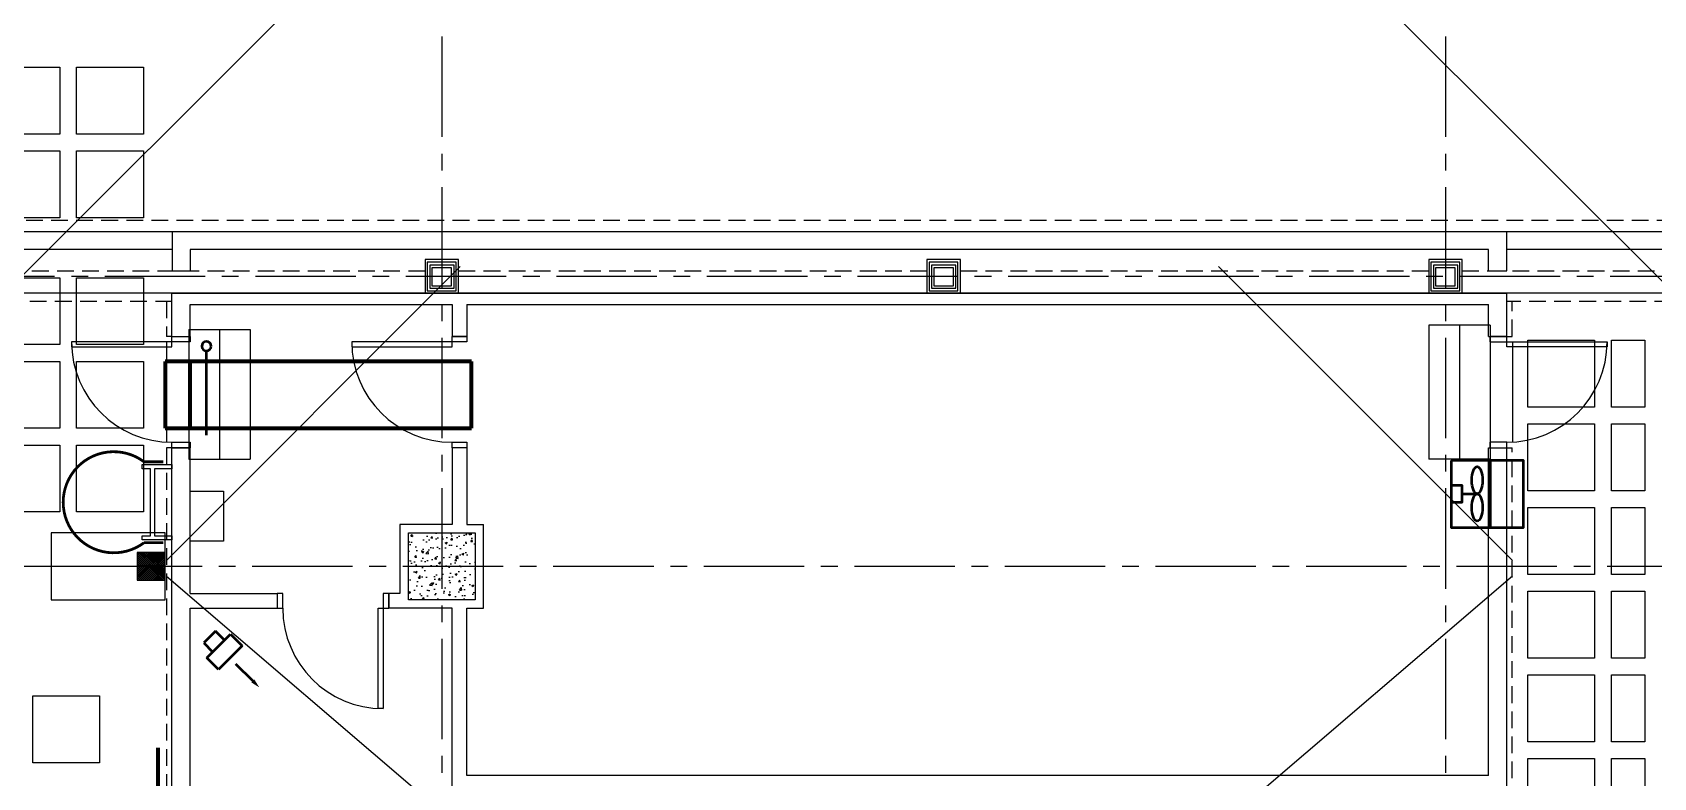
# Model space of a CAD drawing. Header units: inches. Extents: x 5893 to 9323, y 5265 to 7121.
# Drawn here: x 6921 to 7503, y 6134 to 6402 of the extents above; entities that cross this region are included whole.
import ezdxf

# ---------------------------------------------------------------- set-up
doc = ezdxf.new("R2010")
doc.units = ezdxf.units.IN
doc.header["$LTSCALE"] = 48
doc.header["$MEASUREMENT"] = 0
doc.linetypes.add('CENTER2', pattern=[1.125, 0.75, -0.125, 0.125, -0.125])
doc.linetypes.add('HIDDEN2', pattern=[0.1875, 0.125, -0.0625])
doc.layers.get('0').update_dxf_attribs({"linetype": 'CONTINUOUS'})
for name, color, linetype in [('A_0_BLDGRD', 35, 'CENTER2'), ('A_2-9_COL', 7, 'CONTINUOUS'), ('A_2-9_CW_H', 6, 'CONTINUOUS'), ('A_9_DR_PLN', 1, 'CONTINUOUS'), ('A_9_SCREEN WALL', 32, 'CONTINUOUS'), ('A_9_STAIR1_TREAD', 30, 'CONTINUOUS'), ('A_9_WALL', 31, 'CONTINUOUS'), ('A_MS_DRAINS', 7, 'CONTINUOUS'), ('A_MS_FINE', 1, 'CONTINUOUS'), ('A_MS_HATCH', 6, 'CONTINUOUS'), ('A_MS_PAVERS', 1, 'CONTINUOUS'), ('A_MS_SLOPE_H', 3, 'CONTINUOUS'), ('A_MS_SLOPE_V', 1, 'CONTINUOUS'), ('columns', 2, 'CONTINUOUS')]:
    doc.layers.add(name, color=color, linetype=linetype)
for name, color, linetype, lineweight in [('M-Anno-Text', 8, 'CONTINUOUS', 20), ('M-Cont', 230, 'CONTINUOUS', 50), ('M-Hvac-Eqpm', 34, 'CONTINUOUS', 50), ('M-Hvac-Retn', 30, 'CONTINUOUS', 70)]:
    doc.layers.add(name, color=color, linetype=linetype, lineweight=lineweight)

# ---------------------------------------------------------------- blocks, each defined once
blk = doc.blocks.new('COL_2-9_24X24')
at = {"layer": 'A_2-9_CW_H'}
h = blk.add_hatch(dxfattribs=at)
h.set_pattern_fill('AR-CONC,_I', color=256, style=2)
h.set_pattern_definition([(50, (-7117.516, -6304.06), (7.172602, -0.6275213), [0.75, -8.25]), (355, (-7117.516, -6304.06), (-1.3875133, 7.5219213), [0.6, -6.6]), (100.4514, (-7116.918, -6304.112), (5.785094, 6.8943954), [0.637402, -7.011421]), (46.1842, (-7117.516, -6302.06), (10.6724105, -1.65519), [1.125, -12.375]), (96.6356, (-7116.626, -6302.198), (9.346627, 9.741179), [0.956103, -10.51713]), (351.1842, (-7117.516, -6302.06), (9.34662, 9.741186), [0.9, -9.9]), (21, (-7116.516, -6302.56), (5.9690705, -4.026189), [0.75, -8.25]), (326, (-7116.516, -6302.56), (2.4331533, 7.2515005), [0.6, -6.6]), (71.4514, (-7116.018, -6302.8954), (8.4022263, 3.225305), [0.637402, -7.011421]), (37.5, (-7117.5157, -6304.06), (0.12159855, 3.32893854), [0, -6.52, 0, -6.7, 0, -6.625]), (7.5, (-7117.5157, -6304.06), (2.6306954, 3.9441171), [0, -3.82, 0, -6.37, 0, -2.525]), (327.5, (-7119.7457, -6304.06), (5.33822436, -0.2255487), [0, -2.5, 0, -7.8, 0, -10.35]), (317.5, (-7120.7457, -6304.06), (5.8318617, 1.0010498), [0, -3.25, 0, -5.18, 0, -7.35])])
h.paths.add_polyline_path([(12, -12), (-12, -12), (-12, 12), (12, 12)])
at = {"layer": 'A_2-9_COL'}
blk.add_lwpolyline([(12, -12), (-12, -12), (-12, 12), (12, 12)], close=True, dxfattribs=at)
blk = doc.blocks.new('A$C5A135038')
at = {"layer": 'M-Hvac-Eqpm'}
blk.add_line((12, 22), (12, 16.69), dxfattribs=at)
for points in [[(24, 26), (0, 26), (0, 12), (24, 12)], [(15, 26), (9, 26), (9, 22), (15, 22)], [(24, 12), (0, 12), (0, 0), (24, 0)]]:
    blk.add_lwpolyline(points, close=True, dxfattribs=at)
for centre in [(7.11, 16.69), (16.89, 16.69)]:
    blk.add_ellipse(centre, major_axis=(-4.89, 0), ratio=0.393434, dxfattribs=at)
blk = doc.blocks.new('MOD')
blk.add_lwpolyline([(0.28125, 0.28125, 1), (-0.28125, 0.28125, 1)], format="xyb", close=True)
blk = doc.blocks.new('UHEATH')
for p, q in [((-1, 1), (-1, 0)), ((1, 1), (-1, 1)), ((-0.5, 1.75), (0.5, 1.75)), ((-0.5, 1), (-0.5, 1.75)), ((0.5, 1.75), (0.5, 1)), ((1, 0), (1, 1)), ((-1, 0), (1, 0))]:
    blk.add_line(p, q)
blk = doc.blocks.new('ARROWS')
blk.add_line((0, 0), (0.365, 0))
blk.add_solid([(0.365, 0.031), (0.365, -0.031), (0.5, 0)])

msp = doc.modelspace()

# ---------------------------------------------------------------- hatches: boundary and pattern name
at = {"layer": 'A_MS_HATCH'}
h = msp.add_hatch(dxfattribs=at)
h.set_pattern_fill('ANSI37', color=256, scale=4, angle=360, style=0)
h.set_pattern_definition([(45, (13480.7751, 120.25), (-0.35355339, 0.35355339), []), (135, (13480.7751, 120.25), (-0.35355339, -0.35355339), [])])
h.paths.add_polyline_path([(6968.7751064, 6205), (6968.7751064, 6215), (6958.7751064, 6215), (6958.7751064, 6205)])

# ---------------------------------------------------------------- linework, layer by layer
at = {"layer": 'A_0_BLDGRD'}
for p, q in [((7068, 6670), (7068, 5318)), ((7068, 6670), (7068, 5318)), ((7428, 6670), (7428, 5330)), ((7428, 6670), (7428, 5330)), ((8872, 6210), (6344, 6210)), ((8872, 6210), (6344, 6210))]:
    msp.add_line(p, q, dxfattribs=at)
at = {"layer": 'A_9_DR_PLN'}
for points in [[(6977.71875, 6292.5), (6977.71875, 6290.5), (6971.21875, 6290.5), (6971.21875, 6292.5)], [(7076.96875, 6292.5), (7076.96875, 6290.5), (7071.71875, 6290.5), (7071.71875, 6292.5)], [(7443.96875, 6292.5), (7443.96875, 6290.5), (7449.96875, 6290.5), (7449.96875, 6292.5)], [(6935.21875, 6290.5), (6935.21875, 6288.75), (6971.21875, 6288.75), (6971.21875, 6290.5)], [(7035.71875, 6290.5), (7035.71875, 6288.75), (7071.71875, 6288.75), (7071.71875, 6290.5)], [(7485.96875, 6290.5), (7485.96875, 6288.75), (7449.96875, 6288.75), (7449.96875, 6290.5)], [(6977.71875, 6254.5), (6977.71875, 6252.5), (6971.21875, 6252.5), (6971.21875, 6254.5)], [(7076.96875, 6254.5), (7076.96875, 6252.5), (7071.71875, 6252.5), (7071.71875, 6254.5)], [(7443.96875, 6254.5), (7443.96875, 6252.5), (7449.96875, 6252.5), (7449.96875, 6254.5)], [(7010.96875, 6200.25), (7008.96875, 6200.25), (7008.96875, 6195), (7010.96875, 6195)], [(7048.96875, 6200.25), (7046.96875, 6200.25), (7046.96875, 6195), (7048.96875, 6195)], [(7046.96875, 6159), (7045.21875, 6159), (7045.21875, 6195), (7046.96875, 6195)]]:
    msp.add_lwpolyline(points, close=True, dxfattribs=at)
for centre, start, end in [((6971.21875, 6290.5), 180, 270), ((7071.71875, 6290.5), 180, 270), ((7449.96875, 6290.5), 270, 0), ((7046.96875, 6195), 180, 270)]:
    msp.add_arc(centre, 36, start, end, dxfattribs=at)
at = {"layer": 'A_9_SCREEN WALL', "linetype": 'HIDDEN2'}
for p, q in [((6315.875, 6334.125), (7808.125, 6334.125)), ((6969.21875, 6304.9970115), (6969.21875, 6292.5)), ((6971.21875, 6292.5), (6969.21875, 6292.5)), ((7449.96875, 6292.5), (7451.96875, 6292.5)), ((6971.21875, 6252.5), (6969.21875, 6252.5)), ((6969.21875, 6252.5), (6969.21875, 5861)), ((7449.96875, 6252.5), (7451.96875, 6252.5))]:
    msp.add_line(p, q, dxfattribs=at)
at = {"layer": 'A_9_SCREEN WALL'}
for p, q in [((6319.875, 6330.125), (7804.125, 6330.125)), ((6971.25, 6330.125), (6971.25, 6315.9970115)), ((6971.25, 6323.625), (6326.375, 6323.625)), ((7797.625, 6323.625), (7450, 6323.625)), ((6971.25, 6315.9970115), (6977.75, 6315.9970115)), ((7443.5, 6315.9970115), (7450, 6315.9970115))]:
    msp.add_line(p, q, dxfattribs=at)
at = {"layer": 'A_9_SCREEN WALL', "color": 2, "linetype": 'HIDDEN2'}
for p, q in [((6894, 6315.9970115), (7062, 6315.9970115)), ((7074, 6315.9970115), (7242, 6315.9970115)), ((7254, 6315.9970115), (7422, 6315.9970115)), ((7434, 6315.9970115), (7602, 6315.9970115))]:
    msp.add_line(p, q, dxfattribs=at)
at = {"layer": 'A_9_SCREEN WALL', "color": 66, "linetype": 'CENTER2'}
msp.add_line((7793.1182862, 6314), (6334, 6314), dxfattribs=at)
at = {"layer": 'A_9_SCREEN WALL'}
for points in [[(7450, 6315.9970115), (7450, 6330.125)], [(7443.5, 6315.9970115), (7443.5, 6323.625), (6977.75, 6323.625), (6977.75, 6315.9970115)], [(6969.25, 6307.9970115), (6346, 6307.9970115), (6346, 5692.0029885), (6969.25, 5692.0029885)], [(7452, 6307.9970115), (6969.25, 6307.9970115)], [(7782, 5743.9970115), (7782, 6307.9970115), (7452, 6307.9970115)]]:
    msp.add_lwpolyline(points, dxfattribs=at)
at = {"layer": 'A_9_SCREEN WALL', "color": 2}
for points in [[(7074, 6320.0029885), (7062, 6320.0029885), (7062, 6307.9970115), (7074, 6307.9970115)], [(7073.1182862, 6319.0473235), (7062.7906211, 6319.0473235), (7062.7906211, 6308.8455662), (7073.1182862, 6308.8455662)], [(7254, 6320.0029885), (7242, 6320.0029885), (7242, 6307.9970115), (7254, 6307.9970115)], [(7253.1182862, 6319.0473235), (7242.7906211, 6319.0473235), (7242.7906211, 6308.8455662), (7253.1182862, 6308.8455662)], [(7434, 6320.0029885), (7422, 6320.0029885), (7422, 6307.9970115), (7434, 6307.9970115)], [(7433.1182862, 6319.0473235), (7422.7906211, 6319.0473235), (7422.7906211, 6308.8455662), (7433.1182862, 6308.8455662)]]:
    msp.add_lwpolyline(points, close=True, dxfattribs=at)
at = {"layer": 'A_9_SCREEN WALL', "linetype": 'HIDDEN2'}
for points in [[(6971.25, 6304.9970115), (6349, 6304.9970115), (6349, 5695.0029885), (6971.25, 5695.0029885)], [(7779, 5743.9970115), (7779, 6304.9970115), (7450, 6304.9970115)], [(7451.96875, 6292.5), (7451.96875, 6304.9970115)], [(7455.96875, 5873), (7451.96875, 5873), (7451.96875, 6252.5)]]:
    msp.add_lwpolyline(points, dxfattribs=at)
at = {"layer": 'A_9_STAIR1_TREAD', "linetype": 'HIDDEN2', "const_width": 1}
msp.add_lwpolyline([(6968.1678243, 6247.5), (6961.2078753, 6247.5, 2.0007466199), (6961.2078753, 6218.5), (6968.1678243, 6218.5)], format="xyb", dxfattribs=at)
at = {"layer": 'A_9_STAIR1_TREAD'}
for points in [[(6960.46875, 6221), (6963.46875, 6221), (6963.46875, 6245), (6960.46875, 6245), (6960.46875, 6246.5), (6971.21875, 6246.5), (6971.21875, 6245), (6964.96875, 6245), (6964.96875, 6221), (6971.21875, 6221), (6971.21875, 6219.5), (6960.46875, 6219.5)], [(6977.71875, 6219), (6977.71875, 6237), (6989.71875, 6237), (6989.71875, 6219)]]:
    msp.add_lwpolyline(points, close=True, dxfattribs=at)
at = {"layer": 'A_9_STAIR1_TREAD', "linetype": 'HIDDEN2', "const_width": 1.5}
msp.add_lwpolyline([(6966.21875, 6145), (6966.21875, 5861.7659333)], dxfattribs=at)
at = {"layer": 'A_9_WALL'}
for p, q in [((6971.21875, 6292.5), (6971.21875, 6307.9970115)), ((6971.21875, 6307.9970115), (7449.96875, 6307.9970115)), ((6977.71875, 6292.5), (6977.71875, 6303.8720115)), ((6977.71875, 6303.8720115), (7071.71875, 6303.8720115)), ((7071.71875, 6303.8720115), (7071.71875, 6292.5)), ((7076.96875, 6303.8720115), (7076.96875, 6292.5)), ((7076.96875, 6303.8720115), (7443.46875, 6303.8720115)), ((7443.46875, 6292.5), (7443.46875, 6303.8720115)), ((7449.96875, 6292.5), (7449.96875, 6307.9970115)), ((6971.21875, 6292.5), (6977.71875, 6292.5)), ((7076.96875, 6292.5), (7071.71875, 6292.5)), ((7443.46875, 6292.5), (7449.96875, 6292.5)), ((6971.21875, 5861), (6971.21875, 6252.5)), ((6971.21875, 6252.5), (6977.71875, 6252.5)), ((6977.71875, 6200.25), (6977.71875, 6252.5)), ((7071.71875, 6252.5), (7071.71875, 6225)), ((7076.96875, 6252.5), (7071.71875, 6252.5)), ((7076.96875, 6252.5), (7076.96875, 6225)), ((7443.46875, 6252.5), (7449.96875, 6252.5)), ((7443.46875, 6135), (7443.46875, 6252.5)), ((7449.96875, 5871), (7449.96875, 6252.5)), ((7071.71875, 6225), (7052.96875, 6225)), ((7052.96875, 6225), (7052.96875, 6200.25)), ((7076.96875, 6225), (7082.96875, 6225)), ((7082.96875, 6195), (7082.96875, 6225)), ((6977.71875, 6200.25), (7008.96875, 6200.25)), ((7008.96875, 6200.25), (7008.96875, 6195)), ((7048.96875, 6200.25), (7048.96875, 6195)), ((7052.96875, 6200.25), (7048.96875, 6200.25)), ((6977.71875, 5903.75), (6977.71875, 6195)), ((6977.71875, 6195), (7008.96875, 6195)), ((7071.71875, 6195), (7048.96875, 6195)), ((7071.71875, 5903.75), (7071.71875, 6195)), ((7076.96875, 6195), (7082.96875, 6195)), ((7076.96875, 6135), (7076.96875, 6195)), ((7443.46875, 6135), (7076.96875, 6135))]:
    msp.add_line(p, q, dxfattribs=at)
at = {"layer": 'A_MS_DRAINS', "color": 1}
msp.add_lwpolyline([(6968.7751064, 6198), (6968.7751064, 6222), (6927.9179776, 6222), (6927.9179776, 6198)], close=True, dxfattribs=at)
at = {"layer": 'A_MS_DRAINS'}
msp.add_lwpolyline([(6968.7751064, 6205), (6968.7751064, 6215), (6958.7751064, 6215), (6958.7751064, 6205)], close=True, dxfattribs=at)
at = {"layer": 'A_MS_FINE'}
for p, q in [((6977.25, 6294.9924056), (6977.25, 6248.5)), ((6977.25, 6294.9924056), (6999.25, 6294.9924056)), ((6988.25, 6294.9924056), (6988.25, 6248.5)), ((6999.25, 6294.9924056), (6999.25, 6248.5)), ((7422, 6296.5), (7422, 6248.5)), ((7444, 6296.5), (7422, 6296.5)), ((7433, 6296.5), (7433, 6248.5)), ((7444, 6296.5), (7444, 6248.5)), ((6977.25, 6248.5), (6999.25, 6248.5)), ((7444, 6248.5), (7422, 6248.5))]:
    msp.add_line(p, q, dxfattribs=at)
at = {"layer": 'A_MS_FINE', "color": 3}
for p, q in [((6969.25, 6290.5), (6969.25, 6254.5)), ((7452, 6290.5), (7452, 6254.5))]:
    msp.add_line(p, q, dxfattribs=at)
at = {"layer": 'A_MS_PAVERS'}
for points in [[(6907, 6389), (6931, 6389), (6931, 6365), (6907, 6365)], [(6937, 6389), (6961, 6389), (6961, 6365), (6937, 6365)], [(6907, 6359), (6931, 6359), (6931, 6335), (6907, 6335)], [(6937, 6359), (6961, 6359), (6961, 6335), (6937, 6335)], [(6907, 6313.5190634), (6931, 6313.5190634), (6931, 6289.5190634), (6907, 6289.5190634)], [(6937, 6313.5190634), (6961, 6313.5190634), (6961, 6289.5190634), (6937, 6289.5190634)], [(7457.5, 6291.125), (7481.5, 6291.125), (7481.5, 6267.125), (7457.5, 6267.125)], [(7487.5, 6291.125), (7499.5, 6291.125), (7499.5, 6267.125), (7487.5, 6267.125)], [(6907, 6283.5190634), (6931, 6283.5190634), (6931, 6259.5190634), (6907, 6259.5190634)], [(6937, 6283.5190634), (6961, 6283.5190634), (6961, 6259.5190634), (6937, 6259.5190634)], [(7457.5, 6261.125), (7481.5, 6261.125), (7481.5, 6237.125), (7457.5, 6237.125)], [(7487.5, 6261.125), (7499.5, 6261.125), (7499.5, 6237.125), (7487.5, 6237.125)], [(6907, 6253.5190634), (6931, 6253.5190634), (6931, 6229.5190634), (6907, 6229.5190634)], [(6937, 6253.5190634), (6961, 6253.5190634), (6961, 6229.5190634), (6937, 6229.5190634)], [(7457.5, 6231.125), (7481.5, 6231.125), (7481.5, 6207.125), (7457.5, 6207.125)], [(7487.5, 6231.125), (7499.5, 6231.125), (7499.5, 6207.125), (7487.5, 6207.125)], [(7457.5, 6201.125), (7481.5, 6201.125), (7481.5, 6177.125), (7457.5, 6177.125)], [(7487.5, 6201.125), (7499.5, 6201.125), (7499.5, 6177.125), (7487.5, 6177.125)], [(7457.5, 6171.125), (7481.5, 6171.125), (7481.5, 6147.125), (7457.5, 6147.125)], [(7487.5, 6171.125), (7499.5, 6171.125), (7499.5, 6147.125), (7487.5, 6147.125)], [(6921.25, 6163.5190634), (6945.25, 6163.5190634), (6945.25, 6139.5190634), (6921.25, 6139.5190634)], [(7457.5, 6141.125), (7481.5, 6141.125), (7481.5, 6117.125), (7457.5, 6117.125)], [(7487.5, 6141.125), (7499.5, 6141.125), (7499.5, 6117.125), (7487.5, 6117.125)]]:
    msp.add_lwpolyline(points, close=True, dxfattribs=at)
at = {"layer": 'A_MS_SLOPE_H'}
msp.add_line((6969.25, 6210), (6334, 6210), dxfattribs=at)
at = {"layer": 'A_MS_SLOPE_V'}
for p, q in [((7210.625, 6607.375), (6831.25, 6228)), ((7210.625, 6607.375), (7590, 6228)), ((6969.25, 6212.116412), (7074.633588, 6317.5)), ((7452, 6212.116412), (7346.616412, 6317.5)), ((6969.25, 6206.4524567), (7210.625, 6000)), ((7452, 6206.4524567), (7210.625, 6000))]:
    msp.add_line(p, q, dxfattribs=at)
at = {"layer": 'columns'}
for points in [[(7072.3913875, 6318.0823612), (7063.6828374, 6318.0823612), (7063.6828374, 6309.8263843), (7072.3913875, 6309.8263843)], [(7071.5096737, 6317.1266963), (7064.4734584, 6317.1266963), (7064.4734584, 6310.674939), (7071.5096737, 6310.674939)], [(7252.3913875, 6318.0823612), (7243.6828374, 6318.0823612), (7243.6828374, 6309.8263843), (7252.3913875, 6309.8263843)], [(7251.5096737, 6317.1266963), (7244.4734584, 6317.1266963), (7244.4734584, 6310.674939), (7251.5096737, 6310.674939)], [(7432.3913875, 6318.0823612), (7423.6828374, 6318.0823612), (7423.6828374, 6309.8263843), (7432.3913875, 6309.8263843)], [(7431.5096737, 6317.1266963), (7424.4734584, 6317.1266963), (7424.4734584, 6310.674939), (7431.5096737, 6310.674939)]]:
    msp.add_lwpolyline(points, close=True, dxfattribs=at)
at = {"layer": 'M-Cont'}
msp.add_line((6983.5899712, 6257.0121751), (6983.5899712, 6287.2866195), dxfattribs=at)
msp.add_line((6983.5899712, 6257.0121751), (6983.5899712, 6287.2866195), dxfattribs=at)
at = {"layer": 'M-Hvac-Retn'}
for p, q in [((6968.7530637, 6283.5190634), (6968.7530637, 6259.5190634)), ((7078.6383794, 6283.5190634), (6968.7530637, 6283.5190634)), ((6977.6847956, 6259.5190634), (6977.6847956, 6283.5190634)), ((7078.6383794, 6259.5190634), (7078.6383794, 6283.5190634)), ((6968.7530637, 6259.5190634), (7078.6383794, 6259.5190634))]:
    msp.add_line(p, q, dxfattribs=at)

# ---------------------------------------------------------------- block references
msp.add_blockref('COL_2-9_24X24', (7068, 6210))
msp.add_blockref('COL_2-9_24X24', (7068, 6210))
at = {"layer": 'M-Anno-Text', "rotation": 90}
msp.add_blockref('A$C5A135038', (7456.0540794, 6223.9948926), dxfattribs=at)
at = {"layer": 'M-Cont', "xscale": 6, "yscale": 6, "zscale": 6}
msp.add_blockref('MOD', (6983.5899712, 6287.2866195), dxfattribs=at)
msp.add_blockref('MOD', (6983.5899712, 6287.2866195), dxfattribs=at)
at = {"layer": 'M-Hvac-Eqpm'}
for name, p, xscale, yscale, zscale, rotation in [('UHEATH', (6992.1731, 6177.2285659), -6.00000000000037, 6, 6, 45.00000000000608), ('ARROWS', (6994.0424613, 6175.0937609), -24.00000000000084, 24, 24, 134.9999999999986)]:
    msp.add_blockref(name, p, dxfattribs=dict(at, xscale=xscale, yscale=yscale, zscale=zscale, rotation=rotation))

doc.saveas('drawing.dxf')
